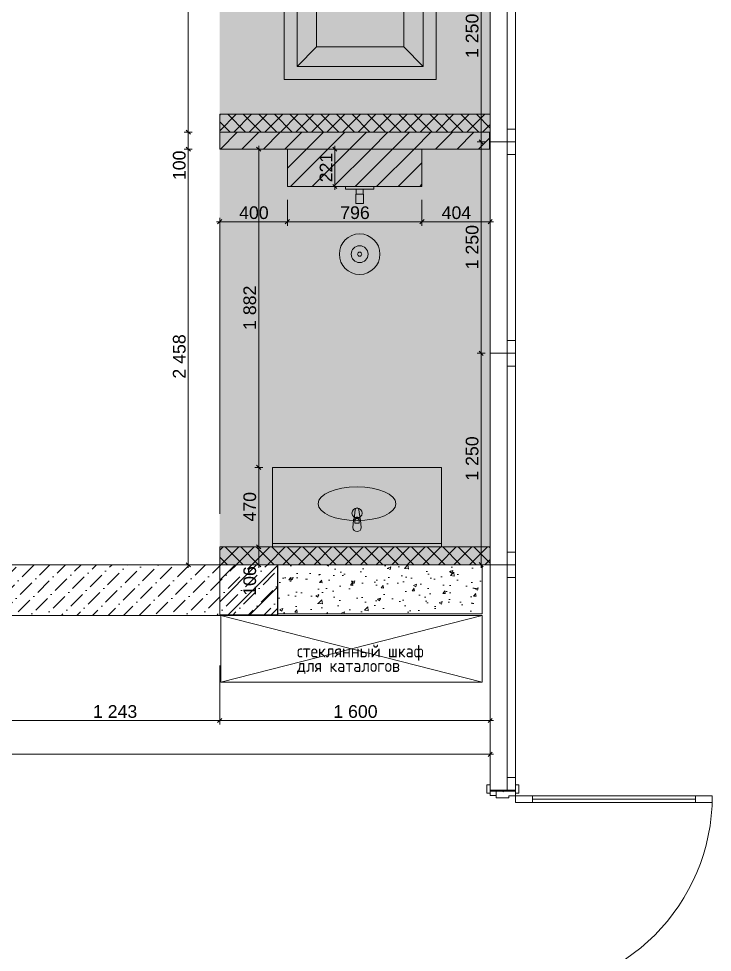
# Model space of a CAD drawing. Header units: millimetres. Extents: x 2336463 to 2579121, y 595385 to 778077.
# Drawn here: x 2408172 to 2412275, y 692018 to 697540 of the extents above; entities that cross this region are included whole.
import ezdxf

# ---------------------------------------------------------------- set-up
doc = ezdxf.new("R2010")
doc.units = ezdxf.units.MM
doc.header["$MEASUREMENT"] = 0
for name, color, linetype in [('+возводимые стены', 7, 'Continuous'), ('1 Планировка размеры', 7, 'Continuous'), ('Интерьер - Мебель', 7, 'Continuous'), ('сит план', 7, 'Continuous')]:
    doc.layers.add(name, color=color, linetype=linetype)
for name, color, linetype, lineweight in [('+возводимые стены_Ном._пера__1', 7, 'Continuous', 13), ('+возводимые стены_Ном._пера__101', 252, 'Continuous', 5), ('1 Планировка_Ном._пера__1', 7, 'Continuous', 13), ('Двери ARCHICAD_Ном._пера__1', 7, 'Continuous', 13), ('Интерьер - Мебель_Ном._пера__1', 7, 'Continuous', 13), ('Конструктив - Стены Несущие_Ном._пера__1', 7, 'Continuous', 13), ('Окна ARCHICAD_Ном._пера__1', 7, 'Continuous', 13), ('сит план_Ном._пера__1', 7, 'Continuous', 13)]:
    doc.layers.add(name, color=color, linetype=linetype, lineweight=lineweight)
for name, color, linetype, lineweight, true_color in [('+возводимые стены_Ном._пера__169', 7, 'Continuous', 5, 0x68b353), ('+возводимые стены_Ном._пера__242', 7, 'Continuous', 13, 0x1b55b5), ('+возводимые стены_Ном._пера__9', 7, 'Continuous', 15, 0x3dad99), ('+размер планировка_Ном._пера__242', 7, 'Continuous', 13, 0x1b55b5), ('+размер планировка_Ном._пера__9', 7, 'Continuous', 15, 0x3dad99), ('1 Планировка размеры_Ном._пера__242', 7, 'Continuous', 13, 0x1b55b5), ('Конструктив - Стены Несущие_Ном._пера__162', 7, 'Continuous', 5, 0xaaaaaa), ('сит план_Ном._пера__87', 7, 'Continuous', 20, 0x6a6a6a)]:
    doc.layers.add(name, color=color, linetype=linetype, lineweight=lineweight, true_color=true_color)
doc.styles.add('СГЕНЕРИР_СТИЛЬ_1', font='arial.ttf')
doc.styles.add('СГЕНЕРИР_СТИЛЬ_4', font='isocp.shx')
doc.dimstyles.new('СГЕНЕРИР_СТИЛЬ__1', dxfattribs={"dimtxt": 75, "dimasz": 23.75, "dimexe": 0.18, "dimexo": 300, "dimgap": 0, "dimtad": 1, "dimtih": 1, "dimtoh": 1, "dimdec": 0, "dimzin": 0, "dimdsep": 46, "dimtxsty": 'СГЕНЕРИР_СТИЛЬ_1', "dimblk": 'ARROWHEAD_6', "dimblk1": 'ARROWHEAD_6', "dimblk2": 'ARROWHEAD_6', "dimcen": 0.09, "dimclrd": 256, "dimclre": 256, "dimclrt": 256, "dimazin": 0, "dimtfac": 1, "dimtdec": 4, "dimtmove": 0, "dimatfit": 3, "dimfxl": 0, "dimtolj": 1, "dimtzin": 0, "dimarcsym": 0})
doc.dimstyles.new('СГЕНЕРИР_СТИЛЬ__2', dxfattribs={"dimtxt": 75, "dimasz": 23.75, "dimexe": 0.18, "dimexo": 300, "dimgap": 0, "dimtad": 1, "dimdec": 0, "dimzin": 0, "dimdsep": 46, "dimtxsty": 'СГЕНЕРИР_СТИЛЬ_1', "dimblk": 'ARROWHEAD_6', "dimblk1": 'ARROWHEAD_6', "dimblk2": 'ARROWHEAD_6', "dimcen": 0.09, "dimclrd": 256, "dimclre": 256, "dimclrt": 256, "dimazin": 0, "dimtfac": 1, "dimtdec": 4, "dimtmove": 0, "dimatfit": 3, "dimfxl": 0, "dimtolj": 1, "dimtzin": 0, "dimarcsym": 0})
pattern_1 = [(45, (2086872.015, 585813.69), (-63.639609, 63.639609), [])]
pattern_2 = [(45, (2086872.015, 585813.686), (-45.961939, 45.961939), []), (135, (2086872.015, 585813.686), (45.961939, 45.961939), [])]

# ---------------------------------------------------------------- blocks, each defined once
blk = doc.blocks.new('Перекрытие_205', base_point=(2409367.1, 693616.3))
at = {"layer": 'Интерьер - Мебель_Ном._пера__1', "color": 7, "linetype": 'Continuous', "lineweight": 13, "flags": 128}
blk.add_lwpolyline([(2409367.1, 693616.3), (2410912.5, 693616.3), (2410912.5, 694010.7), (2409367.1, 694010.7)], close=True, dxfattribs=at)
blk = doc.blocks.new('Однопольная Дверь 25_2')
at = {"layer": 'Двери ARCHICAD_Ном._пера__1', "color": 7, "linetype": 'Continuous', "lineweight": 13}
for p, q in [((542, 1064), (542, 1164)), ((542, 1164), (582, 1164)), ((582, 1164), (582, 1064)), ((582, 1064), (542, 1064)), ((562, 1064), (562, 100)), ((542, 0), (542, 100)), ((542, 100), (582, 100)), ((582, 100), (582, 0)), ((-647, 0), (-647, 19)), ((-647, 19), (-597, 19)), ((-597, 0), (-647, 0)), ((-610, 0), (-647, 0)), ((-610, 0), (-647, 0)), ((-582, 0), (-610, 0)), ((-610, 0), (-610, -115)), ((-610, 0), (-610, -115)), ((-610, 0), (-610, -115)), ((-597, 19), (-597, 0)), ((-582, -40), (-582, 0)), ((582, 0), (542, 0)), ((610, 0), (582, 0)), ((582, 0), (582, -40)), ((597, 19), (647, 19)), ((597, 0), (597, 19)), ((647, 0), (597, 0)), ((610, -115), (610, 0)), ((610, 0), (610, -115)), ((610, 0), (610, -115)), ((610, 0), (647, 0)), ((610, 0), (647, 0)), ((647, 19), (647, 0)), ((-570, -40), (-582, -40)), ((-570, -115), (-570, -40)), ((582, -40), (570, -40)), ((570, -40), (570, -115)), ((-647, -169), (-647, -150)), ((-647, -150), (-597, -150)), ((-610, -150), (-647, -150)), ((-610, -150), (-647, -150)), ((-610, -150), (-610, -115)), ((-610, -115), (-585, -115)), ((-610, -115), (-570, -115)), ((-610, -115), (-610, -150)), ((-610, -115), (-610, -150)), ((-585, -150), (-610, -150)), ((-597, -150), (-597, -169)), ((-585, -115), (-585, -150)), ((570, -115), (610, -115)), ((585, -150), (585, -115)), ((585, -115), (610, -115)), ((610, -150), (585, -150)), ((597, -150), (647, -150)), ((597, -169), (597, -150)), ((610, -115), (610, -150)), ((610, -115), (610, -150)), ((610, -115), (610, -150)), ((610, -150), (647, -150)), ((610, -150), (647, -150)), ((647, -150), (647, -169)), ((-597, -169), (-647, -169)), ((647, -169), (597, -169))]:
    blk.add_line(p, q, dxfattribs=at)
at = {"layer": 'Двери ARCHICAD_Ном._пера__1', "color": 7, "linetype": 'Continuous', "lineweight": 13, "flags": 128}
for points in [[(562, 1064), (562, 100), (542, 100), (542, 1064)], [(582, 1064), (582, 100), (562, 100), (562, 1064)]]:
    blk.add_lwpolyline(points, close=True, dxfattribs=at)
at = {"layer": 'Двери ARCHICAD_Ном._пера__1', "color": 7, "linetype": 'Continuous', "lineweight": 13}
blk.add_arc((582, 0), 1164, 90, 180, dxfattribs=at)
blk = doc.blocks.new('Стена_991', base_point=(2411110.6, 691746.8))
at = {"layer": 'сит план_Ном._пера__87', "linetype": 'Continuous', "lineweight": 20, "true_color": 0x6a6a6a}
h = blk.add_hatch(dxfattribs=at)
h.set_pattern_fill('Блоки_Бетонные_Эффективные', color=251, style=0, pattern_type=2)
h.set_pattern_definition(pattern_1)
h.paths.add_polyline_path([(2410960.6, 691746.6), (2411110.6, 691746.8), (2411110.6, 691751.6), (2410960.6, 691751.6)])
at = {"layer": 'сит план_Ном._пера__1', "color": 7, "linetype": 'Continuous', "lineweight": 13}
for p, q in [((2410960.7, 692971.6), (2410960.7, 693008.6)), ((2411110.7, 692971.6), (2411110.7, 693008.6)), ((2410995.7, 692971.6), (2410960.7, 692971.6)), ((2411110.7, 692971.6), (2410995.7, 692971.6)), ((2410960.6, 691751.6), (2410960.6, 691714.6)), ((2410995.6, 691751.6), (2410960.6, 691751.6)), ((2411110.6, 691751.6), (2410995.6, 691751.6)), ((2411110.6, 691751.6), (2411110.6, 691714.6))]:
    blk.add_line(p, q, dxfattribs=at)
at = {"layer": 'сит план_Ном._пера__1', "color": 7, "linetype": 'Continuous', "lineweight": 13, "flags": 128}
for points in [[(2410960.6, 691751.6), (2410960.6, 691746.6)], [(2411110.6, 691746.8), (2411110.6, 691751.6)]]:
    blk.add_lwpolyline(points, dxfattribs=at)
at = {"layer": 'Двери ARCHICAD_Ном._пера__1', "color": 7, "linetype": 'Continuous', "lineweight": 13, "xscale": -1, "zscale": 1000, "rotation": 269.9988757126482}
blk.add_blockref('Однопольная Дверь 25_2', (2411110.6, 692361.6), dxfattribs=at)
blk = doc.blocks.new('Окно 25_16')
at = {"layer": 'Окна ARCHICAD_Ном._пера__1', "color": 7, "linetype": 'Continuous', "lineweight": 13}
for p, q in [((-667.3, 100), (667.3, 100)), ((-667.3, 0), (-667.3, 100)), ((667.3, 0), (667.3, 100)), ((-667.3, 0), (-592.3, 0)), ((-667.3, -50), (-667.3, 0)), ((-667.3, -50), (-667.3, 0)), ((-592.3, 0), (-592.3, -50)), ((-592.3, 0), (592.3, 0)), ((592.3, -50), (592.3, 0)), ((592.3, 0), (667.3, 0)), ((667.3, -50), (667.3, 0)), ((667.3, -50), (667.3, 0)), ((-667.3, -50), (667.3, -50)), ((-592.3, -50), (-667.3, -50)), ((592.3, -50), (-592.3, -50)), ((667.3, -50), (592.3, -50))]:
    blk.add_line(p, q, dxfattribs=at)
blk = doc.blocks.new('Окно 25_10')
at = {"layer": 'Окна ARCHICAD_Ном._пера__1', "color": 7, "linetype": 'Continuous', "lineweight": 13}
for p, q in [((-625, 100), (625, 100)), ((-625, 0), (-625, 100)), ((625, 0), (625, 100)), ((-625, 0), (-550, 0)), ((-625, -50), (-625, 0)), ((-625, -50), (-625, 0)), ((-550, 0), (-550, -50)), ((-550, 0), (550, 0)), ((550, -50), (550, 0)), ((550, 0), (625, 0)), ((625, -50), (625, 0)), ((625, -50), (625, 0)), ((-625, -50), (625, -50)), ((-550, -50), (-625, -50)), ((550, -50), (-550, -50)), ((625, -50), (550, -50))]:
    blk.add_line(p, q, dxfattribs=at)
blk = doc.blocks.new('Стена_992', base_point=(2411110.7, 692966.8))
at = {"layer": 'сит план_Ном._пера__87', "linetype": 'Continuous', "lineweight": 20, "true_color": 0x6a6a6a}
h = blk.add_hatch(dxfattribs=at)
h.set_pattern_fill('Блоки_Бетонные_Эффективные', color=251, style=0, pattern_type=2)
h.set_pattern_definition(pattern_1)
h.paths.add_polyline_path([(2410960.7, 692966.8), (2411110.7, 692966.8), (2411110.7, 692976.2), (2410960.7, 692976.2)])
at = {"layer": 'сит план_Ном._пера__1', "color": 7, "linetype": 'Continuous', "lineweight": 13}
for p, q in [((2411060.7, 692976.2), (2410960.7, 692976.2)), ((2411110.7, 692976.2), (2411060.7, 692976.2))]:
    blk.add_line(p, q, dxfattribs=at)
at = {"layer": 'сит план_Ном._пера__1', "color": 7, "linetype": 'Continuous', "lineweight": 13, "flags": 128}
for points in [[(2410960.7, 692976.2), (2410960.7, 692966.8)], [(2411110.7, 692966.8), (2411110.7, 692976.2)]]:
    blk.add_lwpolyline(points, dxfattribs=at)
at = {"layer": 'Окна ARCHICAD_Ном._пера__1', "color": 7, "linetype": 'Continuous', "lineweight": 13, "zscale": 1000, "rotation": 89.99891644592846}
for name, p in [('Окно 25_10', (2411060.7, 697435.7)), ('Окно 25_10', (2411060.7, 696185.7)), ('Окно 25_10', (2411060.7, 694935.7)), ('Окно 25_16', (2411060.7, 693643.5))]:
    blk.add_blockref(name, p, dxfattribs=at)
blk = doc.blocks.new('Стена_1010', base_point=(2409360.7, 696868.4))
at = {"layer": '+возводимые стены_Ном._пера__169', "linetype": 'Continuous', "lineweight": 5, "true_color": 0x68b353}
h = blk.add_hatch(dxfattribs=at)
h.set_pattern_fill('Блоки_Бетонные_Эффективные', color=85, style=0, pattern_type=2)
h.set_pattern_definition(pattern_1)
h.paths.add_polyline_path([(2409360.7, 696768.4), (2410957, 696768.3), (2410957, 696868.3), (2409360.7, 696868.4)])
at = {"layer": '+возводимые стены_Ном._пера__101', "color": 252, "linetype": 'Continuous', "lineweight": 5, "flags": 128}
for points in [[(2410957, 696868.3), (2409360.7, 696868.4)], [(2409360.7, 696868.4), (2409360.7, 696768.4)], [(2410957, 696768.3), (2410957, 696868.3)], [(2409360.7, 696768.4), (2410957, 696768.3)]]:
    blk.add_lwpolyline(points, dxfattribs=at)
blk = doc.blocks.new('Стена_1015', base_point=(2409702.5, 694310))
at = {"layer": '+возводимые стены_Ном._пера__169', "linetype": 'Continuous', "lineweight": 5, "true_color": 0x68b353}
h = blk.add_hatch(dxfattribs=at)
h.set_pattern_fill('Блоки_Бетонные_Эффективные', color=85, style=0, pattern_type=2)
h.set_pattern_definition(pattern_1)
h.paths.add_polyline_path([(2409702.5, 694310), (2409360.8, 694310), (2409360.8, 694015), (2409702.5, 694015)])
at = {"layer": '+возводимые стены_Ном._пера__101', "color": 252, "linetype": 'Continuous', "lineweight": 5, "flags": 128}
for points in [[(2409702.5, 694310), (2409360.8, 694310)], [(2409360.8, 694310), (2409360.8, 694015)], [(2409702.5, 694015), (2409702.5, 694310)], [(2409360.8, 694015), (2409702.5, 694015)]]:
    blk.add_lwpolyline(points, dxfattribs=at)
blk = doc.blocks.new('Ванна Отдельностоящая 25')
at = {"layer": '1 Планировка_Ном._пера__1', "color": 7, "linetype": 'Continuous', "lineweight": 13}
for p, q in [((1623, 823), (77, 823)), ((77, 823), (77, 77)), ((77, 823), (192.5, 707.5)), ((1623, 823), (1507.5, 707.5)), ((1623, 77), (1623, 823)), ((1507.5, 707.5), (192.5, 707.5)), ((192.5, 707.5), (192.5, 192.5)), ((1507.5, 192.5), (1507.5, 707.5)), ((77, 77), (192.5, 192.5)), ((192.5, 192.5), (1507.5, 192.5)), ((1623, 77), (1507.5, 192.5)), ((77, 77), (1623, 77))]:
    blk.add_line(p, q, dxfattribs=at)
at = {"layer": '1 Планировка_Ном._пера__1', "color": 7, "linetype": 'Continuous', "lineweight": 13, "flags": 128}
blk.add_lwpolyline([(0, 0), (1700, 0), (1700, 900), (0, 900)], close=True, dxfattribs=at)
at = {"layer": '1 Планировка_Ном._пера__1', "color": 7, "linetype": 'Continuous', "lineweight": 13}
blk.add_circle((850, 252.5), 25, dxfattribs=at)
blk = doc.blocks.new('Панель с Несколькими Умывальниками 25_2')
at = {"layer": 'Интерьер - Мебель_Ном._пера__1', "color": 7, "linetype": 'Continuous', "lineweight": 13}
for p, q in [((-500, 0), (500, 0)), ((-500, -470), (-500, 0)), ((500, -470), (500, 0)), ((-500, -20), (500, -20)), ((-13.6, -154.8), (-13.6, -139.9)), ((-13.6, -139.9), (13.6, -139.9)), ((13.6, -139.9), (13.6, -154.8)), ((-500, -470), (500, -470))]:
    blk.add_line(p, q, dxfattribs=at)
at = {"layer": 'Интерьер - Мебель_Ном._пера__1', "color": 7, "linetype": 'Continuous', "lineweight": 13, "flags": 128}
blk.add_lwpolyline([(-25, -115), (-21, -157, 0.12102), (-17.7, -166.5), (-11.1, -219.4, 0.882566), (11.1, -219.4), (17.7, -166.5, 0.12102), (21, -157), (25, -115, 1)], format="xyb", close=True, dxfattribs=at)
at = {"layer": 'Интерьер - Мебель_Ном._пера__1', "color": 7, "linetype": 'Continuous', "lineweight": 13}
blk.add_circle((0, -199.8), 30, dxfattribs=at)
for centre, radius, start, end in [((0, -154.8), 13.6, 180, 0), ((0, -155.1), 21.1, 212.771, 327.229)]:
    blk.add_arc(centre, radius, start, end, dxfattribs=at)
blk.add_ellipse((0, -255), major_axis=(230, 0), ratio=0.434783, dxfattribs=at)
blk = doc.blocks.new('*D3752', base_point=(2086872, 585813.7))
at = {"layer": '1 Планировка размеры_Ном._пера__242', "color": 152, "linetype": 'Continuous', "lineweight": 13, "true_color": 0x1b55b5}
for p, q in [((2409360.8, 693365.5), (2409360.8, 693715)), ((2408129.8, 693401.4), (2408104.8, 693376.4)), ((2408117.3, 693365.5), (2408117.3, 693412.3)), ((2408117.3, 693388.9), (2409360.8, 693388.9)), ((2409373.3, 693401.4), (2409348.3, 693376.4))]:
    blk.add_line(p, q, dxfattribs=at)
at = {"layer": '1 Планировка размеры_Ном._пера__242', "color": 152, "lineweight": 13, "true_color": 0x1b55b5, "insert": (2408610.8, 693403.9), "char_height": 75, "attachment_point": 7, "style": 'СГЕНЕРИР_СТИЛЬ_1'}
blk.add_mtext('\\A1;{\\pql;\\fArial|b0|i0|c204|p38;1\xa0243}', dxfattribs=at)
blk = doc.blocks.new('ARROWHEAD_6')
at = {"color": 0, "linetype": 'Continuous', "lineweight": 0}
for p, q in [((0, 0), (-1, 0)), ((-0.5, -0.5), (0.5, 0.5))]:
    blk.add_line(p, q, dxfattribs=at)
blk = doc.blocks.new('*D3753', base_point=(2086872, 585813.7))
at = {"layer": '1 Планировка размеры_Ном._пера__242', "color": 152, "linetype": 'Continuous', "lineweight": 13, "true_color": 0x1b55b5}
for p, q in [((2410960.7, 693365.5), (2410960.7, 694010.7)), ((2409360.8, 693365.5), (2409360.8, 693715)), ((2409373.3, 693401.4), (2409348.3, 693376.4)), ((2409360.8, 693388.9), (2410960.7, 693388.9)), ((2410948.2, 693376.4), (2410973.2, 693401.4)), ((2410960.7, 693388.9), (2410979.4, 693388.9))]:
    blk.add_line(p, q, dxfattribs=at)
at = {"layer": '1 Планировка размеры_Ном._пера__242', "color": 152, "lineweight": 13, "true_color": 0x1b55b5, "insert": (2410032.5, 693403.9), "char_height": 75, "attachment_point": 7, "style": 'СГЕНЕРИР_СТИЛЬ_1'}
blk.add_mtext('\\A1;{\\pql;\\fArial|b0|i0|c204|p38;1\xa0600}', dxfattribs=at)
blk = doc.blocks.new('*D3794', base_point=(2086872, 585813.7))
at = {"layer": '1 Планировка размеры_Ном._пера__242', "color": 152, "linetype": 'Continuous', "lineweight": 13, "true_color": 0x1b55b5}
for p, q in [((2409760.9, 696315.5), (2409760.9, 696468.4)), ((2409373.3, 696351.5), (2409348.3, 696326.5)), ((2409360.8, 694610.7), (2409360.8, 696362.4)), ((2409773.4, 696351.5), (2409748.4, 696326.5)), ((2409342, 696339), (2409360.8, 696339)), ((2409360.8, 696339), (2409760.9, 696339))]:
    blk.add_line(p, q, dxfattribs=at)
at = {"layer": '1 Планировка размеры_Ном._пера__242', "color": 152, "lineweight": 13, "true_color": 0x1b55b5, "insert": (2409475.5, 696354), "char_height": 75, "attachment_point": 7, "style": 'СГЕНЕРИР_СТИЛЬ_1'}
blk.add_mtext('\\A1;{\\pql;\\fArial|b0|i0|c204|p38;400}', dxfattribs=at)
blk = doc.blocks.new('*D3795', base_point=(2086872, 585813.7))
at = {"layer": '1 Планировка размеры_Ном._пера__242', "color": 152, "linetype": 'Continuous', "lineweight": 13, "true_color": 0x1b55b5}
for p, q in [((2409760.9, 696315.5), (2409760.9, 696468.4)), ((2410556.9, 696315.5), (2410556.9, 696468.4)), ((2409773.4, 696351.5), (2409748.4, 696326.5)), ((2410569.4, 696351.5), (2410544.4, 696326.5)), ((2409760.9, 696339), (2410556.9, 696339))]:
    blk.add_line(p, q, dxfattribs=at)
at = {"layer": '1 Планировка размеры_Ном._пера__242', "color": 152, "lineweight": 13, "true_color": 0x1b55b5, "insert": (2410073.5, 696354), "char_height": 75, "attachment_point": 7, "style": 'СГЕНЕРИР_СТИЛЬ_1'}
blk.add_mtext('\\A1;{\\pql;\\fArial|b0|i0|c204|p38;796}', dxfattribs=at)
blk = doc.blocks.new('*D3796', base_point=(2086872, 585813.7))
at = {"layer": '1 Планировка размеры_Ном._пера__242', "color": 152, "linetype": 'Continuous', "lineweight": 13, "true_color": 0x1b55b5}
for p, q in [((2410556.9, 696315.5), (2410556.9, 696468.4)), ((2410569.4, 696351.5), (2410544.4, 696326.5)), ((2410948.2, 696326.5), (2410973.2, 696351.5)), ((2410960.7, 694610.7), (2410960.7, 696362.4)), ((2410556.9, 696339), (2410960.7, 696339)), ((2410960.7, 696339), (2410979.4, 696339))]:
    blk.add_line(p, q, dxfattribs=at)
at = {"layer": '1 Планировка размеры_Ном._пера__242', "color": 152, "lineweight": 13, "true_color": 0x1b55b5, "insert": (2410673.4, 696354), "char_height": 75, "attachment_point": 7, "style": 'СГЕНЕРИР_СТИЛЬ_1'}
blk.add_mtext('\\A1;{\\pql;\\fArial|b0|i0|c204|p38;404}', dxfattribs=at)
blk = doc.blocks.new('*D3810', base_point=(2086872, 585813.7))
at = {"layer": '1 Планировка размеры_Ном._пера__242', "color": 152, "linetype": 'Continuous', "lineweight": 13, "true_color": 0x1b55b5}
for p, q in [((2409198.2, 696768.4), (2409151.4, 696768.4)), ((2409162.3, 696780.9), (2409187.3, 696755.9)), ((2409174.8, 694310.1), (2409174.8, 696768.4)), ((2409402.5, 694310.1), (2409151.3, 694310.1)), ((2409162.3, 694322.6), (2409187.3, 694297.6)), ((2409174.8, 694291.3), (2409174.8, 694310.1))]:
    blk.add_line(p, q, dxfattribs=at)
at = {"layer": '1 Планировка размеры_Ном._пера__242', "color": 152, "lineweight": 13, "true_color": 0x1b55b5, "char_height": 75, "attachment_point": 7, "rotation": 89.9989, "style": 'СГЕНЕРИР_СТИЛЬ_1'}
for s, insert in [('\\A1;{\\pql;\\fArial|b0|i0|c204|p38;100}', (2409159.8, 696585.1)), ('\\A1;{\\pql;\\fArial|b0|i0|c204|p38;2\xa0458}', (2409159.8, 695411))]:
    blk.add_mtext(s, dxfattribs=dict(at, insert=insert))
blk = doc.blocks.new('*D3811', base_point=(2086872, 585813.7))
at = {"layer": '1 Планировка размеры_Ном._пера__242', "color": 152, "linetype": 'Continuous', "lineweight": 13, "true_color": 0x1b55b5}
for p, q in [((2409198.2, 696868.4), (2409151.4, 696868.4)), ((2409162.3, 696880.9), (2409187.3, 696855.9)), ((2409174.8, 696768.4), (2409174.8, 696868.4)), ((2409198.2, 696768.4), (2409151.4, 696768.4)), ((2409162.3, 696780.9), (2409187.3, 696755.9)), ((2409174.8, 694310.1), (2409174.8, 696768.4))]:
    blk.add_line(p, q, dxfattribs=at)
blk = doc.blocks.new('*D3812', base_point=(2086872, 585813.7))
at = {"layer": '1 Планировка размеры_Ном._пера__242', "color": 152, "linetype": 'Continuous', "lineweight": 13, "true_color": 0x1b55b5}
for p, q in [((2409198.3, 699259.1), (2409151.4, 699259.1)), ((2409162.3, 699271.6), (2409187.3, 699246.6)), ((2409174.8, 696868.4), (2409174.8, 699259.1)), ((2409198.2, 696868.4), (2409151.4, 696868.4)), ((2409162.3, 696880.9), (2409187.3, 696855.9)), ((2409174.8, 696768.4), (2409174.8, 696868.4))]:
    blk.add_line(p, q, dxfattribs=at)
at = {"layer": '1 Планировка размеры_Ном._пера__242', "color": 152, "lineweight": 13, "true_color": 0x1b55b5, "char_height": 75, "attachment_point": 7, "rotation": 89.9989, "style": 'СГЕНЕРИР_СТИЛЬ_1'}
for s, insert in [('\\A1;{\\pql;\\fArial|b0|i0|c204|p38;100}', (2409159.8, 699075.9)), ('\\A1;{\\pql;\\fArial|b0|i0|c204|p38;2\xa0391}', (2409159.8, 697935.5))]:
    blk.add_mtext(s, dxfattribs=dict(at, insert=insert))
blk = doc.blocks.new('*D3813', base_point=(2086872, 585813.7))
at = {"layer": '1 Планировка размеры_Ном._пера__242', "color": 152, "linetype": 'Continuous', "lineweight": 13, "true_color": 0x1b55b5}
for p, q in [((2409174.8, 699359.1), (2409174.9, 701513.7)), ((2409198.3, 699359.1), (2409151.4, 699359.1)), ((2409162.3, 699371.6), (2409187.3, 699346.6)), ((2409174.8, 699259.1), (2409174.8, 699359.1)), ((2409198.3, 699259.1), (2409151.4, 699259.1)), ((2409162.3, 699271.6), (2409187.3, 699246.6)), ((2409174.8, 696868.4), (2409174.8, 699259.1))]:
    blk.add_line(p, q, dxfattribs=at)
blk = doc.blocks.new('*D3840', base_point=(2086872, 585813.7))
at = {"layer": '1 Планировка размеры_Ном._пера__242', "color": 152, "linetype": 'Continuous', "lineweight": 13, "true_color": 0x1b55b5}
for p, q in [((2402354.6, 693177.2), (2402379.6, 693202.2)), ((2410948.2, 693177), (2410973.2, 693202)), ((2410960.7, 693213), (2410960.7, 693166.1)), ((2410960.7, 693189.5), (2402367.1, 693189.7)), ((2410979.4, 693189.5), (2410960.7, 693189.5))]:
    blk.add_line(p, q, dxfattribs=at)
at = {"layer": '1 Планировка размеры_Ном._пера__242', "color": 152, "lineweight": 13, "true_color": 0x1b55b5, "char_height": 75, "attachment_point": 7, "rotation": 359.9989, "style": 'СГЕНЕРИР_СТИЛЬ_1'}
for s, insert in [('\\A1;{\\pql;\\fArial|b0|i0|c204|p38;95}', (2402379.6, 693204.7)), ('\\A1;{\\pql;\\fArial|b0|i0|c204|p38;8\xa0594}', (2406535.7, 693204.6))]:
    blk.add_mtext(s, dxfattribs=dict(at, insert=insert))
blk = doc.blocks.new('*D3841', base_point=(2086872, 585813.7))
at = {"layer": '1 Планировка размеры_Ном._пера__242', "color": 152, "linetype": 'Continuous', "lineweight": 13, "true_color": 0x1b55b5}
for p, q in [((2402367.1, 693316.8), (2402367.1, 693166.2)), ((2402284.7, 693202.2), (2402259.7, 693177.2)), ((2402272.2, 693213.1), (2402272.1, 692371.8)), ((2402354.6, 693177.2), (2402379.6, 693202.2)), ((2402272.2, 693189.7), (2402253.4, 693189.7)), ((2402367.1, 693189.7), (2402272.2, 693189.7)), ((2410960.7, 693189.5), (2402367.1, 693189.7))]:
    blk.add_line(p, q, dxfattribs=at)
blk = doc.blocks.new('*D3845', base_point=(2086872, 585813.7))
at = {"layer": '1 Планировка размеры_Ном._пера__242', "color": 152, "linetype": 'Continuous', "lineweight": 13, "true_color": 0x1b55b5}
for p, q in [((2410907, 695560.7), (2410907, 696810.7)), ((2410894.5, 695573.2), (2410919.5, 695548.2)), ((2410930.5, 695560.7), (2410883.6, 695560.7)), ((2410907, 694310.7), (2410907, 695560.7)), ((2410930.4, 694310.7), (2410883.6, 694310.7)), ((2410894.5, 694323.2), (2410919.5, 694298.2)), ((2410907, 694292), (2410907, 694310.7))]:
    blk.add_line(p, q, dxfattribs=at)
at = {"layer": '1 Планировка размеры_Ном._пера__242', "color": 152, "lineweight": 13, "true_color": 0x1b55b5, "insert": (2410892, 694807.5), "char_height": 75, "attachment_point": 7, "rotation": 89.9989, "style": 'СГЕНЕРИР_СТИЛЬ_1'}
blk.add_mtext('\\A1;{\\pql;\\fArial|b0|i0|c204|p38;1\xa0250}', dxfattribs=at)
blk = doc.blocks.new('*D3846', base_point=(2086872, 585813.7))
at = {"layer": '1 Планировка размеры_Ном._пера__242', "color": 152, "linetype": 'Continuous', "lineweight": 13, "true_color": 0x1b55b5}
for p, q in [((2410907, 696810.7), (2410907.1, 698060.7)), ((2410930.5, 696810.7), (2410883.6, 696810.7)), ((2410894.5, 696823.2), (2410919.5, 696798.2)), ((2410907, 695560.7), (2410907, 696810.7)), ((2410894.5, 695573.2), (2410919.5, 695548.2))]:
    blk.add_line(p, q, dxfattribs=at)
at = {"layer": '1 Планировка размеры_Ном._пера__242', "color": 152, "lineweight": 13, "true_color": 0x1b55b5, "insert": (2410892, 696057.5), "char_height": 75, "attachment_point": 7, "rotation": 89.9989, "style": 'СГЕНЕРИР_СТИЛЬ_1'}
blk.add_mtext('\\A1;{\\pql;\\fArial|b0|i0|c204|p38;1\xa0250}', dxfattribs=at)
blk = doc.blocks.new('*D3847', base_point=(2086872, 585813.7))
at = {"layer": '1 Планировка размеры_Ном._пера__242', "color": 152, "linetype": 'Continuous', "lineweight": 13, "true_color": 0x1b55b5}
for p, q in [((2410907.1, 698060.7), (2410907.1, 699310.7)), ((2410930.5, 698060.7), (2410883.6, 698060.7)), ((2410894.6, 698073.2), (2410919.6, 698048.2)), ((2410907, 696810.7), (2410907.1, 698060.7)), ((2410894.5, 696823.2), (2410919.5, 696798.2))]:
    blk.add_line(p, q, dxfattribs=at)
at = {"layer": '1 Планировка размеры_Ном._пера__242', "color": 152, "lineweight": 13, "true_color": 0x1b55b5, "insert": (2410892.1, 697307.5), "char_height": 75, "attachment_point": 7, "rotation": 89.9989, "style": 'СГЕНЕРИР_СТИЛЬ_1'}
blk.add_mtext('\\A1;{\\pql;\\fArial|b0|i0|c204|p38;1\xa0250}', dxfattribs=at)
blk = doc.blocks.new('*D3851', base_point=(2086872, 585813.7))
at = {"layer": '1 Планировка размеры_Ном._пера__242', "color": 152, "linetype": 'Continuous', "lineweight": 13, "true_color": 0x1b55b5}
for p, q in [((2409615.2, 694416.3), (2409568.3, 694416.3)), ((2409579.3, 694428.8), (2409604.3, 694403.8)), ((2409591.8, 694310), (2409591.8, 694416.3)), ((2409615.2, 694310), (2409568.3, 694310)), ((2409579.3, 694322.5), (2409604.3, 694297.5)), ((2409591.8, 694291.3), (2409591.8, 694310))]:
    blk.add_line(p, q, dxfattribs=at)
at = {"layer": '1 Планировка размеры_Ном._пера__242', "color": 152, "lineweight": 13, "true_color": 0x1b55b5, "insert": (2409576.8, 694126.8), "char_height": 75, "attachment_point": 7, "rotation": 90, "style": 'СГЕНЕРИР_СТИЛЬ_1'}
blk.add_mtext('\\A1;{\\pql;\\fArial|b0|i0|c204|p38;106}', dxfattribs=at)
blk = doc.blocks.new('*D3852', base_point=(2086872, 585813.7))
at = {"layer": '1 Планировка размеры_Ном._пера__242', "color": 152, "linetype": 'Continuous', "lineweight": 13, "true_color": 0x1b55b5}
for p, q in [((2409615.2, 694886.3), (2409568.3, 694886.3)), ((2409579.3, 694898.8), (2409604.3, 694873.8)), ((2409591.8, 694416.3), (2409591.8, 694886.3)), ((2409615.2, 694416.3), (2409568.3, 694416.3)), ((2409579.3, 694428.8), (2409604.3, 694403.8))]:
    blk.add_line(p, q, dxfattribs=at)
at = {"layer": '1 Планировка размеры_Ном._пера__242', "color": 152, "lineweight": 13, "true_color": 0x1b55b5, "insert": (2409576.8, 694565.9), "char_height": 75, "attachment_point": 7, "rotation": 90, "style": 'СГЕНЕРИР_СТИЛЬ_1'}
blk.add_mtext('\\A1;{\\pql;\\fArial|b0|i0|c204|p38;470}', dxfattribs=at)
blk = doc.blocks.new('*D3853', base_point=(2086872, 585813.7))
at = {"layer": '1 Планировка размеры_Ном._пера__242', "color": 152, "linetype": 'Continuous', "lineweight": 13, "true_color": 0x1b55b5}
for p, q in [((2409615.2, 696768.4), (2409568.3, 696768.4)), ((2409604.3, 696755.9), (2409579.3, 696780.9)), ((2409591.8, 696768.4), (2409591.8, 696787.1)), ((2409591.8, 694886.3), (2409591.8, 696768.4)), ((2409615.2, 694886.3), (2409568.3, 694886.3)), ((2409579.3, 694898.8), (2409604.3, 694873.8))]:
    blk.add_line(p, q, dxfattribs=at)
at = {"layer": '1 Планировка размеры_Ном._пера__242', "color": 152, "lineweight": 13, "true_color": 0x1b55b5, "insert": (2409576.8, 695699.1), "char_height": 75, "attachment_point": 7, "rotation": 90, "style": 'СГЕНЕРИР_СТИЛЬ_1'}
blk.add_mtext('\\A1;{\\pql;\\fArial|b0|i0|c204|p38;1\xa0882}', dxfattribs=at)
blk = doc.blocks.new('*D3854', base_point=(2086872, 585813.7))
at = {"layer": '1 Планировка размеры_Ном._пера__242', "color": 152, "linetype": 'Continuous', "lineweight": 13, "true_color": 0x1b55b5}
for p, q in [((2410065.3, 696768.4), (2410018.5, 696768.4)), ((2410054.4, 696755.9), (2410029.4, 696780.9)), ((2410041.9, 696768.4), (2410041.9, 696787.1)), ((2410041.9, 696547.1), (2410041.9, 696768.4)), ((2410065.3, 696547.1), (2410018.5, 696547.1)), ((2410029.4, 696559.6), (2410054.4, 696534.6)), ((2410041.9, 696528.3), (2410041.9, 696547.1))]:
    blk.add_line(p, q, dxfattribs=at)
at = {"layer": '1 Планировка размеры_Ном._пера__242', "color": 152, "lineweight": 13, "true_color": 0x1b55b5, "insert": (2410026.9, 696572.3), "char_height": 75, "attachment_point": 7, "rotation": 90, "style": 'СГЕНЕРИР_СТИЛЬ_1'}
blk.add_mtext('\\A1;{\\pql;\\fArial|b0|i0|c204|p38;221}', dxfattribs=at)
blk = doc.blocks.new('Душевой Гарнитур 25_2')
at = {"layer": '1 Планировка_Ном._пера__1', "color": 7, "linetype": 'Continuous', "lineweight": 13}
for p, q in [((-20, -15), (20, -15)), ((-20, -45), (20, -45))]:
    blk.add_line(p, q, dxfattribs=at)
at = {"layer": '1 Планировка_Ном._пера__1', "color": 7, "linetype": 'Continuous', "lineweight": 13, "flags": 128}
blk.add_lwpolyline([(-83, 0), (-83, -15), (-20, -15), (-20, -45), (-22, -45), (-22, -100), (22, -100), (22, -45), (20, -45), (20, -15), (83, -15), (83, 0)], close=True, dxfattribs=at)
at = {"layer": '1 Планировка_Ном._пера__1', "color": 7, "linetype": 'Continuous', "lineweight": 13}
for radius in [120, 50, 12]:
    blk.add_circle((0, -400), radius, dxfattribs=at)

msp = doc.modelspace()

# ---------------------------------------------------------------- hatches: boundary and pattern name
at = {"layer": '+возводимые стены_Ном._пера__242', "linetype": 'Continuous', "lineweight": 13, "true_color": 0x1b55b5}
h = msp.add_hatch(dxfattribs=at)
h.set_pattern_fill('Блоки_Бетонные_Эффективные', color=152, style=0, pattern_type=2)
h.set_pattern_definition(pattern_1)
h.paths.add_polyline_path([(2409760.9, 696547.1), (2410556.9, 696547.1), (2410556.9, 696768.4), (2409760.9, 696768.4)])
at = {"layer": '+возводимые стены_Ном._пера__9', "linetype": 'Continuous', "lineweight": 15, "true_color": 0x3dad99}
h = msp.add_hatch(dxfattribs=at)
h.set_pattern_fill('Блоки_Бетонные', color=135, style=0, pattern_type=2)
h.set_pattern_definition(pattern_2)
h.paths.add_polyline_path([(2409360.7, 696868.4), (2410960.7, 696868.4), (2410960.7, 696974.4), (2409360.7, 696974.4)])
h = msp.add_hatch(dxfattribs=at)
h.set_pattern_fill('Блоки_Бетонные', color=135, style=0, pattern_type=2)
h.set_pattern_definition(pattern_2)
h.paths.add_polyline_path([(2409360.8, 694310), (2410960.8, 694310), (2410960.8, 694416), (2409360.8, 694416)])
at = {"layer": '+размер планировка_Ном._пера__9', "linetype": 'Continuous', "lineweight": 0, "true_color": 0x0f2b26}
msp.add_hatch(color=118, dxfattribs=at).paths.add_polyline_path([(2409360.8, 694310.7), (2410960.7, 694310.7), (2410960.7, 701507.7), (2409360.8, 701507.7)])
at = {"layer": 'Конструктив - Стены Несущие_Ном._пера__162', "linetype": 'Continuous', "lineweight": 5, "true_color": 0xaaaaaa}
h = msp.add_hatch(dxfattribs=at)
h.set_pattern_fill('Бетон_01', color=253, style=0, pattern_type=2)
h.set_pattern_definition([(45, (2086872.01, 585813.69), (-91.92388, 91.92388), [97.499996, -32.5, 0, -32.5]), (45, (2086883.5, 585917.1), (-91.92388, 91.92388), [97.499996, -32.5, 0, -32.5])])
h.paths.add_polyline_path([(2409704.2, 694310.7), (2407322.1, 694310.7), (2407322.1, 694010.7), (2409704.2, 694010.7)])
at = {"layer": 'сит план_Ном._пера__1', "linetype": 'Continuous', "lineweight": 13}
h = msp.add_hatch(dxfattribs=at)
h.set_pattern_fill('AR_CONC', style=0, pattern_type=2)
h.set_pattern_definition([(50, (2086872.01, 585813.69), (-182.18467, 15.939086), [19.05, -209.55]), (355, (2086872.01, 585813.69), (-35.24342, 191.05685), [15.24, -167.64058]), (100.451445, (2086887.2, 585812.36), (146.94125, 175.11775), [16.19001, -178.09024]), (46.1842, (2086872.01, 585864.49), (-271.07904, 42.04233), [28.575, -314.325]), (96.63556, (2086894.6, 585860.98), (237.40413, 247.42612), [24.28502, -267.1356]), (351.18415, (2086872.01, 585864.49), (237.40413, 247.42612), [22.85997, -251.45973]), (21, (2086897.41, 585851.79), (-151.61439, 102.2652), [19.05, -209.55]), (326, (2086897.41, 585851.79), (61.80203, 184.18797), [15.24, -167.64]), (71.451445, (2086910.05, 585843.26), (213.41642, 81.92277), [16.19001, -178.08994]), (37.5, (2086872.015, 585813.686), (3.088603, 84.555039), [0, -165.608, 0, -170.18, 0, -168.275]), (7.5, (2086872.015, 585813.69), (66.819663, 100.180575), [0, -97.028, 0, -161.798, 0, -64.135]), (327.5, (2086815.37, 585813.686), (-135.590595, 5.728744), [0, -63.5, 0, -198.12, 0, -262.89]), (317.5, (2086789.97, 585813.69), (148.12918, 25.42649), [0, -82.55, 0, -131.572, 0, -186.69])])
h.paths.add_polyline_path([(2410912.5, 694020), (2409702.5, 694020), (2409702.5, 694310), (2410912.5, 694310)])

# ---------------------------------------------------------------- linework, layer by layer
at = {"layer": '+возводимые стены_Ном._пера__1', "color": 7, "linetype": 'Continuous', "lineweight": 13, "flags": 128}
for points in [[(2409360.7, 696868.4), (2410960.7, 696868.4), (2410960.7, 696974.4), (2409360.7, 696974.4)], [(2409760.9, 696547.1), (2410556.9, 696547.1), (2410556.9, 696768.4), (2409760.9, 696768.4)], [(2409360.8, 694310), (2410960.8, 694310), (2410960.8, 694416), (2409360.8, 694416)]]:
    msp.add_lwpolyline(points, close=True, dxfattribs=at)
at = {"layer": '1 Планировка_Ном._пера__1', "color": 7, "linetype": 'Continuous', "lineweight": 13}
for p, q in [((2410960.7, 695648.1), (2410960.7, 695668.1)), ((2409360.8, 694310), (2409410.8, 694310)), ((2410912.5, 693616.3), (2409367.1, 694010.7)), ((2409367.1, 693616.3), (2410912.5, 694010.7))]:
    msp.add_line(p, q, dxfattribs=at)
at = {"layer": 'Конструктив - Стены Несущие_Ном._пера__1', "color": 7, "linetype": 'Continuous', "lineweight": 13, "flags": 128}
msp.add_lwpolyline([(2409704.2, 694310.7), (2407322.1, 694310.7), (2407322.1, 694010.7), (2409704.2, 694010.7)], close=True, dxfattribs=at)
at = {"layer": 'сит план_Ном._пера__1', "color": 7, "linetype": 'Continuous', "lineweight": 13, "flags": 128}
msp.add_lwpolyline([(2410912.5, 694020), (2409702.5, 694020), (2409702.5, 694310), (2410912.5, 694310)], close=True, dxfattribs=at)

# ---------------------------------------------------------------- block references
at = {"layer": '+возводимые стены', "color": 252, "lineweight": 5}
for name, p in [('Стена_1010', (2409360.7, 696868.4)), ('Стена_1015', (2409702.5, 694310))]:
    msp.add_blockref(name, p, dxfattribs=at)
at = {"layer": '1 Планировка_Ном._пера__1', "color": 7, "linetype": 'Continuous', "lineweight": 13, "xscale": -1, "zscale": 1000, "rotation": 90.01187719590881}
msp.add_blockref('Ванна Отдельностоящая 25', (2410641.3, 698880.2), dxfattribs=at)
at = {"layer": '1 Планировка_Ном._пера__1', "color": 7, "linetype": 'Continuous', "lineweight": 13, "zscale": 1000}
msp.add_blockref('Душевой Гарнитур 25_2', (2410188.5, 696547.1), dxfattribs=at)
at = {"layer": 'Интерьер - Мебель', "color": 7, "linetype": 'Continuous', "lineweight": 13}
msp.add_blockref('Перекрытие_205', (2409367.1, 693616.3), dxfattribs=at)
at = {"layer": 'Интерьер - Мебель_Ном._пера__1', "color": 7, "linetype": 'Continuous', "lineweight": 13, "xscale": -1, "zscale": 1000, "rotation": 180}
msp.add_blockref('Панель с Несколькими Умывальниками 25_2', (2410172.9, 694416.3), dxfattribs=at)
at = {"layer": 'сит план', "color": 7, "lineweight": 13}
for name, p in [('Стена_992', (2411110.7, 692966.8)), ('Стена_991', (2411110.6, 691746.8))]:
    msp.add_blockref(name, p, dxfattribs=at)

# ---------------------------------------------------------------- texts
at = {"layer": '+размер планировка_Ном._пера__242', "color": 152, "linetype": 'Continuous', "lineweight": 13, "true_color": 0x1b55b5, "insert": (2409817.6, 693837.5), "char_height": 75, "attachment_point": 1, "line_spacing_factor": 0.689398, "style": 'СГЕНЕРИР_СТИЛЬ_4'}
msp.add_mtext('\\A1;{\\pql;\\Fisocp.shx;стеклянный шкаф\\P\\pql;\\Fisocp.shx;для каталогов}', dxfattribs=at)

# ---------------------------------------------------------------- dimensions: what is measured, and where the dimension line sits
at = {"layer": '1 Планировка размеры', "color": 152, "linetype": 'Continuous', "lineweight": 13, "true_color": 0x1b55b5}
for base, p1, p2, angle, picture, middle, turn in [((2402367.1, 693189.7), (2410960.8, 702168.4), (2402367.1, 693616.8), 179.9989, '*D3840', (2406664.5, 693242.1), 359.9989), ((2409174.8, 699359.1), (2409360.7, 699259.1), (2409360.7, 699359.1), 89.9989, '*D3813', (2409122.3, 699161.7), 89.9989), ((2410907.1, 698060.7), (2410960.7, 696810.7), (2410960.8, 698060.7), 89.9989, '*D3847', (2410854.6, 697436.3), 89.9989), ((2409174.8, 699259.1), (2409360.7, 696868.4), (2409360.7, 699259.1), 89.9989, '*D3812', (2409122.3, 698064.4), 89.9989), ((2410907, 696810.7), (2410960.7, 695560.7), (2410960.7, 696810.7), 89.9989, '*D3846', (2410854.5, 696186.3), 89.9989), ((2409174.8, 696868.4), (2409360.7, 696768.4), (2409360.7, 696868.4), 89.9989, '*D3811', (2409122.3, 696670.9), 89.9989), ((2410907, 695560.7), (2410960.7, 694310.7), (2410960.7, 695560.7), 89.9989, '*D3845', (2410854.5, 694936.3), 89.9989), ((2409174.8, 696768.4), (2409702.5, 694310), (2409360.7, 696768.4), 89.9989, '*D3810', (2409122.3, 695539.8), 89.9989), ((2409591.8, 696768.4), (2409672.9, 694886.3), (2409360.7, 696768.4), 90, '*D3853', (2409539.3, 695827.9), 90), ((2410041.9, 696768.4), (2409760.9, 696547.1), (2409760.9, 696768.4), 90, '*D3854', (2409989.4, 696658.1), 90), ((2409591.8, 694886.3), (2409672.9, 694416.3), (2409672.9, 694886.3), 90, '*D3852', (2409539.3, 694651.7), 90), ((2409591.8, 694416.3), (2409410.8, 694310), (2409672.9, 694416.3), 90, '*D3851', (2409539.3, 694212.6), 90), ((2402272.2, 693189.7), (2402367.1, 693616.8), (2402272.1, 692071.8), 179.9989, '*D3841', (2402436.8, 693242.2), 359.9989)]:
    dim = msp.add_linear_dim(base=base, p1=p1, p2=p2, angle=angle, dimstyle='СГЕНЕРИР_СТИЛЬ__2', dxfattribs=at)
    dim.commit()
    dim.dimension.update_dxf_attribs({"geometry": picture, "text_midpoint": middle, "dimtype": 160, "text_rotation": turn})
for base, p1, p2, picture, middle in [((2409760.9, 696339), (2409360.8, 694310.7), (2409760.9, 696768.4), '*D3794', (2409561.2, 696391.5)), ((2410556.9, 696339), (2409760.9, 696768.4), (2410556.9, 696768.4), '*D3795', (2410159.3, 696391.5)), ((2410960.7, 696339), (2410556.9, 696768.4), (2410960.7, 694310.7), '*D3796', (2410759.2, 696391.5)), ((2410960.7, 693388.9), (2409360.8, 694015), (2410960.7, 694310.7), '*D3753', (2410161.3, 693441.4)), ((2409360.76, 693388.9035), (2408117.3224, 693616.3027), (2409360.76, 694015.0495), '*D3752', (2408739.6364, 693441.4035))]:
    dim = msp.add_linear_dim(base=base, p1=p1, p2=p2, dimstyle='СГЕНЕРИР_СТИЛЬ__1', dxfattribs=at)
    dim.commit()
    dim.dimension.update_dxf_attribs({"geometry": picture, "text_midpoint": middle, "dimtype": 160})

doc.saveas('drawing.dxf')
